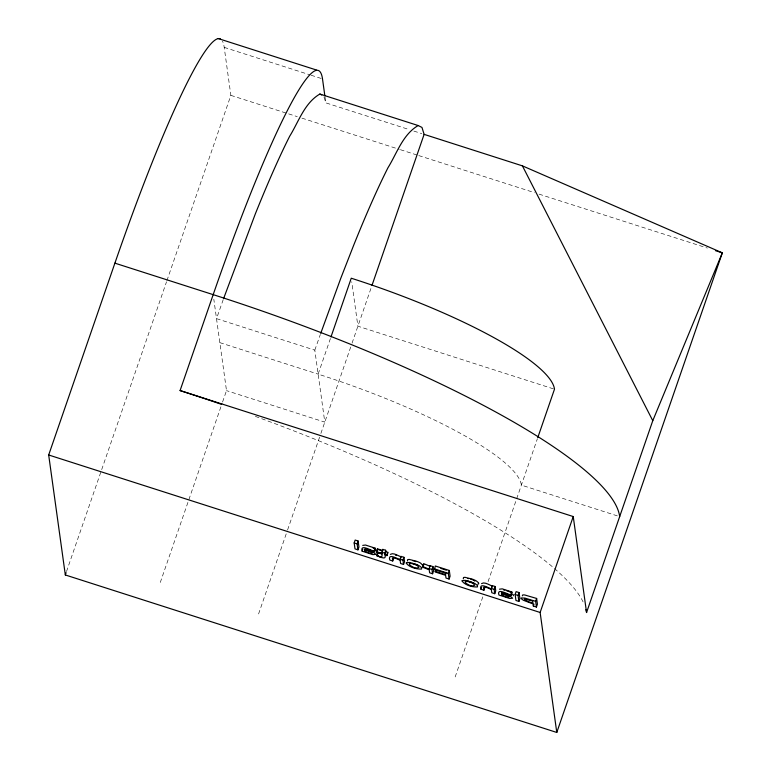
<?xml version="1.0" encoding="UTF-8"?>
<svg xmlns="http://www.w3.org/2000/svg" width="771" height="771" viewBox="0 0 771 771"><rect width="100%" height="100%" fill="white"/><g stroke="black" fill="none" stroke-linecap="round" stroke-linejoin="round"><path stroke-width="0.58" stroke-dasharray="3.85 2.89" d="M66.499 571.552L166.536 281.752M166.921 280.615L230.866 95.363L224.207 47.378A311.311 32.199 -72.2 0 0 222.462 41.123M160.281 582.471L222.193 403.117M222.588 401.98L226.501 390.627L213.818 299.215M617.378 515.886L521.379 485.123A207.544 43.436 19 0 0 318.134 374.137L330.595 338.026M258.574 613.967L287.178 531.094M287.573 529.966L320.485 434.613M320.881 433.475L351.672 344.261M352.058 343.134L371.612 286.475M455.16 676.957L483.764 594.094M488.072 581.604L537.348 438.853M223.233 299.611L216.516 318.645L314.809 350.14L324.793 422.123L226.501 390.627M314.809 350.14L320.341 334.469M224.207 47.378L309.923 74.845M311.07 75.211L322.5 78.873M323.984 96.924L325.825 102.871L409.266 129.605M413.834 131.07L421.833 133.634M230.866 95.363L297.307 116.662M301.895 118.127L399.272 149.333M400.409 149.699L417.593 155.202M418.74 155.569L534.448 192.644M539.025 194.119L707.431 248.079M553.347 388.835L357.898 326.2L351.73 281.723M219.841 342.642L318.134 374.137M325.034 97.156L325.825 102.871M255.336 416.369A415.087 86.872 19 0 1 584.216 604.397"/><path stroke-width="1.16" d="M390.377 554.378C393.162 552.277 398.019 555.756 401.065 556.826L400.072 559.707C397.402 558.618 387.456 552.942 389.769 560.035L392.718 560.98L393.711 558.108M481.576 583.608C484.361 581.498 489.219 584.987 492.264 586.047L491.272 588.928C488.602 587.839 478.656 582.163 480.969 589.266L483.918 590.21L484.911 587.329M362.736 545.386L365.512 545.039L375.082 548.133L374.195 551.747L367.141 549.231L364.673 549.174L374.022 552.817L375.93 554.416L372.836 554.628L362.148 551.188C359.826 543.468 371.082 550.783 374.089 551.014L374.195 551.747M499.473 589.198L502.249 588.851L511.819 591.955L510.932 595.559L503.877 593.053L501.41 592.986L510.759 596.629L512.667 598.229L509.573 598.45L498.885 595C496.563 587.29 507.81 594.605 510.826 594.827L510.932 595.559M223.629 298.493L255.288 214.001A311.311 32.199 -72.2 0 1 289.674 136.245C298.628 121.818 304.478 102.986 319.859 94.043L418.152 125.538L421.968 127.427L424.117 134.366L522.41 165.861L722.321 252.849L556.778 732.45L65.323 574.964L48.679 454.986L114.898 263.152A311.311 32.199 -72.2 0 1 220.352 38.858M65.323 574.964L66.113 572.689M221.479 404.341A415.087 86.872 19 0 0 180.077 390.569L213.181 294.647A311.311 32.199 -72.2 0 1 322.5 78.873L324.88 96.009M330.99 336.898L351.248 278.215A207.544 43.436 19 0 1 554.484 389.201L537.734 437.726M372.007 285.337L424.117 134.366M354.168 542.938L355.161 540.057L358.11 541.001L358.939 546.967L357.946 549.839L354.997 548.894L354.168 542.938L357.118 543.883L357.946 549.839M357.118 543.883L358.11 541.001M362.148 551.188L362.813 549.27M364.943 551.072L364.779 549.887C375.525 552.682 373.848 555.766 364.943 551.072L365.599 549.154M374.089 551.014L375.082 548.133M382.127 553.8C370.003 548.692 383.235 563.216 381.973 554.021L376.547 552.287L376.47 551.689L377.462 548.807L382.888 550.552M376.547 552.287L377.462 548.807M376.47 551.689L381.896 553.424L382.715 549.318L385.664 550.263L385.837 551.496L387.909 552.73L386.917 555.612L384.931 554.966C387.081 560.758 379.255 556.44 377.058 555.93L377.954 552.402M386.917 555.612L384.845 554.368L385.664 550.263M384.845 554.368L385.837 551.496M386.84 555.004L387.832 552.132M400.072 559.707L400.997 556.354L403.946 557.298L404.544 561.577L403.541 564.449L400.592 563.505L400.149 560.315L397.817 559.206A5.31 1.108 19 0 0 394.54 558.04L392.42 558.031L392.718 560.98M403.541 564.449L402.954 560.17L403.946 557.298M422.691 566.521L423.684 563.64L430.112 566.29L430.025 565.654L432.974 566.598L433.572 570.877L432.579 573.759L429.62 572.805L429.206 569.769L422.797 567.273L422.691 566.521L429.119 569.162L430.025 565.654M423.134 566.309L423.79 564.391M432.579 573.759L431.982 569.48L432.974 566.598M435.095 571.292L445.513 574.636L445.291 573.026L434.42 569.538L435.316 565.991L449.3 570.463L450.091 576.168L449.098 579.05L445.995 578.057L445.609 575.311L435.191 571.966L435.76 569.374M445.513 574.636L446.178 572.718M449.098 579.05L448.308 573.345L449.3 570.463M480.969 589.266L481.634 587.338M491.272 588.928L492.197 585.575L495.146 586.519L495.734 590.798L494.741 593.68L491.792 592.735L491.349 589.536L489.016 588.427A5.31 1.108 19 0 0 485.74 587.261L483.619 587.261L483.918 590.21M494.741 593.68L494.153 589.401L495.146 586.519M501.68 594.894L501.507 593.699C512.262 596.503 510.585 599.578 501.68 594.894L502.335 592.976M510.826 594.827L511.819 591.955M515.115 594.508L516.107 591.627L519.056 592.581L519.885 598.537L518.893 601.419L515.944 600.474L515.115 594.508L518.064 595.453L518.893 601.419M518.064 595.453L519.056 592.581M522.314 595.858L522.757 594.875L524.714 594.971L536.635 598.45L537.426 604.156L536.433 607.037L533.33 606.045L533.995 604.127M536.433 607.037L535.643 601.332L536.635 598.45M556.778 732.45L540.134 612.473L573.238 516.551L180.077 390.569M585.979 609.582A415.087 86.872 19 0 1 586.558 612.531L652.777 420.696L722.321 252.849L715.449 250.652M320.736 333.342L340.849 278.119L353.581 245.496A311.311 32.199 -72.2 0 1 387.967 167.75C396.92 153.313 402.77 134.482 418.152 125.538M513.313 595.761L513.409 594.884L511.751 593.757M477.769 584.254L478.695 583.772L478.56 582.77L476.372 580.958A7.373 1.542 19 0 0 472.286 579.117L465 577.315L463.506 577.518L463.304 578.848M376.113 552.026L376.923 551.535L375.014 549.935M503.511 589.844L504.87 590.172M417.342 565.095L412.446 563.408M473.172 582.992L467.563 580.9M218.241 38.55L316.534 70.045M114.898 263.152L213.181 294.647A415.087 86.872 19 0 1 619.672 516.618M440.848 568.4L446.284 570.145M378.628 549.752L381.886 550.793M375.188 548.865L373.154 548.075M511.925 592.687L506.547 590.682M434.324 568.863L448.308 573.345M535.643 601.332L524.897 598.074L521.254 597.949L521.321 598.73L523.345 600.243L533.031 603.915L533.33 606.045M381.722 552.2L384.671 553.144M400.004 559.226L402.954 560.17M429.033 568.526L431.982 569.48M491.204 588.456L494.153 589.401M48.679 454.986L540.134 612.473M470.686 579.166L471.775 579.532M414.856 561.269L415.945 561.645M319.859 94.043L321.767 94.987M474.3 580.708L474.878 581.112M522.41 165.861L652.777 420.696M422.932 565.422L420.542 563.071A7.373 1.542 19 0 0 416.456 561.23L409.17 559.418L407.676 559.621L407.474 560.96M573.238 516.551L586.558 612.531M376.961 555.274L377.058 555.93M472.748 579.917A4.221 0.887 19 0 1 473.587 580.303M467.872 578.481A4.192 0.877 19 0 1 468.672 578.616M412.842 560.719A4.192 0.877 19 0 1 413.786 560.951M395.533 555.159A5.31 1.108 19 0 1 396.525 555.457M406.336 562.82L406.278 563.283C409.652 567.495 416.282 569.239 421.544 569.065L421.737 567.755L419.549 565.943A7.373 1.542 19 0 0 415.463 564.102L409.295 562.416L406.336 562.82M462.166 580.708L462.108 581.18C465.482 585.382 472.112 587.136 477.374 586.962L477.567 585.642L475.379 583.84A7.373 1.542 19 0 0 471.293 581.999L465.135 580.303L462.166 580.708M524.434 599.134L526.699 601.091L532.944 603.269L532.626 600.985L524.434 599.134M409.536 563.64L409.324 564.256C411.039 566.791 416.533 569.287 418.894 567.331L417.477 565.692A4.221 0.887 19 0 0 414.952 564.526L412.784 563.832A4.192 0.877 19 0 0 410.394 563.418L409.536 563.64M465.366 581.527L465.154 582.153C466.869 584.688 472.363 587.184 474.724 585.218L473.307 583.58A4.221 0.887 19 0 0 470.782 582.413L468.614 581.72A4.192 0.877 19 0 0 466.224 581.315L465.366 581.527"/></g></svg>
